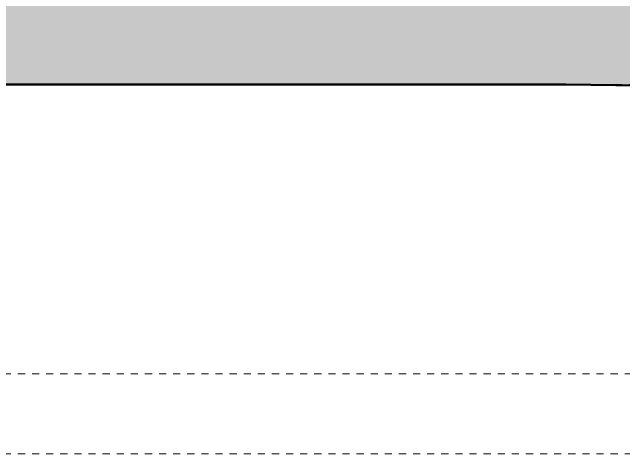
# Model space of a CAD drawing. Header units: metres. Extents: x -4613 to -4328, y -1 to 30.
# Drawn here: x -4386.1 to -4377.44, y 0 to 6.27 of the extents above; entities that cross this region are included whole.
import ezdxf

# ---------------------------------------------------------------- set-up
doc = ezdxf.new("R2010")
doc.units = ezdxf.units.M
doc.linetypes.add('AEC_Center', pattern=[0.024, 0.012, -0.004, 0.004, -0.004])
for name, color, linetype, lineweight in [('A-DETL', 90, 'Continuous', 13), ('A-FLOR-LEVL', 51, 'Continuous', 5), ('A-WALL-PATT', 111, 'Continuous', 5)]:
    doc.layers.add(name, color=color, linetype=linetype, lineweight=lineweight)

msp = doc.modelspace()

# ---------------------------------------------------------------- hatches: boundary and pattern name
at = {"layer": 'A-WALL-PATT'}
h = msp.add_hatch(color=256, dxfattribs=at)
h.paths.add_polyline_path([(-4346.5381, 5.049), (-4346.5381, 5.24), (-4346.6854, 5.24), (-4346.6843, 6.14), (-4346.5381, 6.14), (-4346.5381, 6.44), (-4352.0826, 6.44), (-4352.0826, 5.2), (-4356.3909, 5.2), (-4356.3909, 5.17), (-4351.8763, 5.17), (-4351.8763, 5.1191), (-4350.9733, 5.1168), (-4346.6218, 5.0503)])
h.paths.add_polyline_path([(-4368.2554, 5.14), (-4366.4259, 5.14), (-4366.4259, 5.24), (-4366.4815, 5.24), (-4366.4815, 5.9258), (-4366.7715, 5.9278), (-4366.7715, 6.0458), (-4366.4259, 6.0458), (-4366.4259, 6.44), (-4376.3908, 6.44), (-4376.3908, 5.2127), (-4371.4241, 5.14), (-4368.4855, 5.14)])
h.paths.add_polyline_path([(-4366.3909, 5.17), (-4356.4259, 5.17), (-4356.4259, 5.2), (-4356.9826, 5.2), (-4356.9826, 6.44), (-4360.5826, 6.44), (-4360.5826, 5.2), (-4365.4826, 5.2), (-4365.4826, 6.44), (-4366.3909, 6.44), (-4366.3909, 6.0458), (-4366.0715, 6.0437), (-4366.0715, 5.9258), (-4366.3615, 5.9258), (-4366.3635, 5.24), (-4366.3909, 5.24), (-4366.3909, 5.2123)])
h.paths.add_polyline_path([(-4376.4258, 5.2132), (-4376.4258, 6.44), (-4386.4114, 6.44), (-4386.4114, 5.24), (-4378.2558, 5.24), (-4376.5406, 5.2149)])

# ---------------------------------------------------------------- linework, layer by layer
at = {"layer": 'A-DETL', "lineweight": 50}
for p, q in [((-4378.2558, 5.24), (-4451.1074, 5.24)), ((-4371.4241, 5.14), (-4378.2558, 5.24))]:
    msp.add_line(p, q, dxfattribs=at)
at = {"layer": 'A-FLOR-LEVL', "linetype": 'AEC_Center'}
for p, q in [((-4462.9612, 5.24), (-4329.158, 5.24)), ((-4456.2231, 1.134), (-4328.1551, 1.134)), ((-4456.2231, 0), (-4328.1551, 0))]:
    msp.add_line(p, q, dxfattribs=at)

doc.saveas('drawing.dxf')
